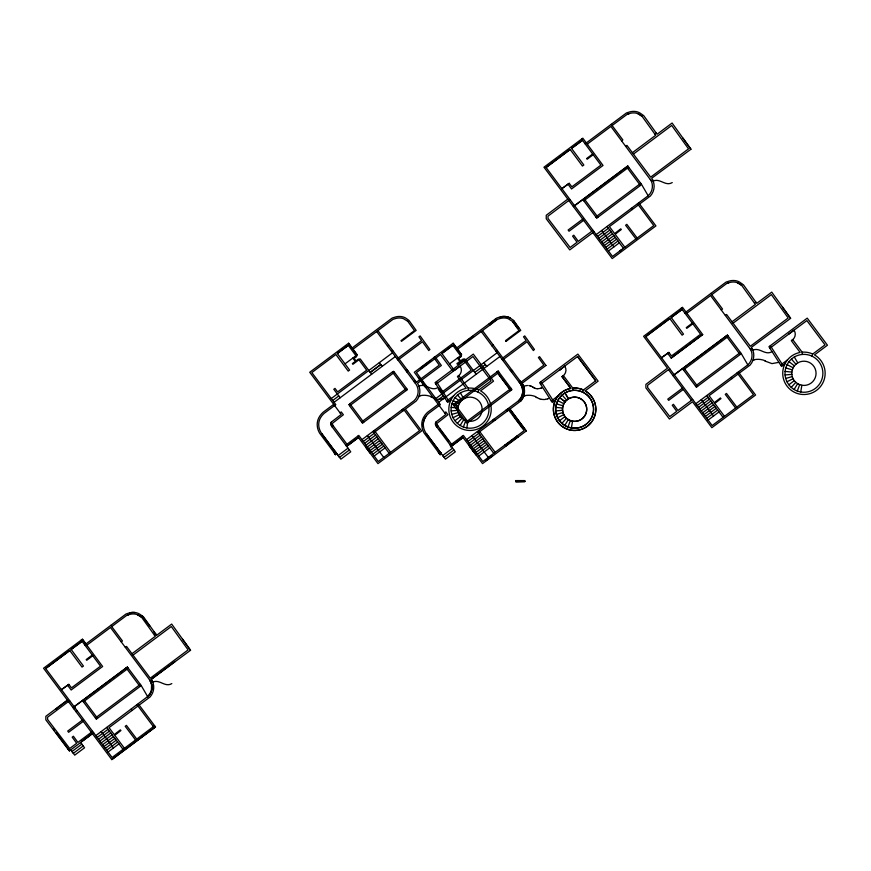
<?xml version="1.0" encoding="UTF-8"?>
<svg xmlns="http://www.w3.org/2000/svg" width="871" height="871" viewBox="0 0 871 871"><rect width="100%" height="100%" fill="white"/><g stroke="black" fill="none" stroke-linecap="round" stroke-linejoin="round"><path stroke-width="1.31" d="M151.957 688.155L151.325 691.367M466.802 427.922L467.967 421.205M571.376 427.922L572.563 421.194M800.721 391.983L801.875 385.254M497.221 372.037C499.225 369.696 498.539 374.835 497.21 372.048M463.383 426.997L465.767 420.617M567.946 426.997L570.374 420.606M797.292 391.046L799.687 384.666M151.031 692.14L149.42 694.993M477.896 392.037L478.832 389.968L491.092 380.812L472.953 356.544L435.979 384.165M582.459 392.037L583.439 389.958L595.699 380.801L577.56 356.522L540.543 384.165M811.816 356.087L812.752 354.018L825.011 344.862L806.873 320.582L769.888 348.204M460.193 425.451L463.731 419.626M564.735 425.429A18.933 18.933 0 0 0 593.532 409.718A18.944 18.944 0 0 0 565.562 392.625A18.944 18.944 0 0 0 564.756 425.418A18.944 18.944 0 0 0 593.565 409.708A18.933 18.933 0 0 0 565.529 392.636A18.933 18.933 0 0 0 564.735 425.429L568.338 419.615M794.102 389.5L797.651 383.675M371.601 374.269L360.213 358.939L358.373 359.124L356.01 360.899L354.051 358.253L356.468 356.457L356.968 354.671L348.574 343.25L309.728 372.265L341.247 414.454L331.394 422.021L330.882 424.177L332.265 427.095M476.176 374.269L464.787 358.939L462.947 359.124L460.574 360.899L458.625 358.253L461.042 356.457L461.543 354.671L453.16 343.228L414.302 372.265L445.81 414.454L435.968 422.021L435.456 424.177L436.839 427.095M457.351 423.328L461.913 418.265M561.915 423.328L566.509 418.254M791.26 387.388L795.822 382.315M148.908 695.635L95.788 735.636M72.957 707.611L127.384 667.055L141.244 685.597L147.754 696.811L151.402 691.106L151.587 684.083M510.471 388.847C509.992 392.266 513.269 387.334 509.873 389.304M454.945 420.726L460.378 416.599M559.52 420.726L564.974 416.588M788.854 384.775L794.287 380.649M624.834 247.233L615.155 234.277L621.306 229.509L620.74 228.844L614.632 233.58L609.417 226.602L638.378 204.968L637.474 203.749L653.794 225.6L612.509 256.444L546.073 167.504L570.146 149.464L582.449 166.045L583.842 165L571.539 148.429L582.492 140.296L581.588 139.088M567.783 199.1L546.248 215.279L546.248 218.795L569.754 249.89L594.055 231.74M570.037 199.59L547.99 216.15L547.99 218.414L570.113 247.451L577.081 242.247L572.595 236.128L573.793 235.192L578.29 241.343L593.009 230.347M422.435 382.521L423.045 382.064M154.603 725.739L112.109 757.487L45.673 668.547L69.734 650.506L82.037 667.088L83.442 666.043L71.139 649.472L82.092 641.339L81.188 640.131M335.575 454.618L334.671 453.41L335.879 452.506L336.794 453.715L335.575 454.618L334.823 453.628M346.647 446.344L358.471 437.514L346.647 446.344L345.743 445.135L346.952 444.232L347.867 445.44L332.82 425.266M67.383 700.142L45.836 716.321L45.836 719.838L69.353 750.933L93.654 732.783M69.636 700.632L47.578 717.192L47.578 719.457L69.702 748.494L76.67 743.29L72.195 737.171L73.393 736.235L77.889 742.386L92.609 731.368M439.245 453.41L440.454 452.506L441.368 453.715L440.149 454.618L439.234 453.41L440.454 452.506L441.357 453.715L440.149 454.618L424.21 433.159A17.768 17.768 0 0 1 421.989 427.062A14.981 14.981 0 0 1 424.547 415.805A22.352 22.352 0 0 1 427.672 412.255L438.265 404.329M450.427 446.943L463.045 437.514L451.222 446.344L450.318 445.135L451.526 444.232L452.441 445.44M70.616 749.691L69.408 750.584L68.657 749.593L69.397 750.595L70.616 749.691L74.688 755.146L84.563 747.775L80.48 742.321M92.304 733.491L81.711 741.428L92.304 733.491L111.804 759.61L155.517 726.958L138.282 703.888M473.051 450.274L473.661 449.817M476.285 454.586L476.894 454.139M737.138 372.864L753.459 394.705L712.162 425.549L645.738 336.62L669.799 318.568L682.102 335.161L683.506 334.116L671.203 317.534L682.156 309.412L681.253 308.192M669.701 368.694L647.643 385.254L647.643 387.53L669.766 416.567L676.734 411.352L672.26 405.244L673.446 404.307L677.954 410.448L692.674 399.451M546.073 167.504L570.178 149.507M585.116 143.824L626.456 112.947L629.94 111.847A14.916 14.916 0 0 1 635.569 111.51A11.769 11.769 0 0 1 639.891 112.98L643.745 115.669L657.093 134.232L672.096 123.029L690.932 149.235L651.758 178.217L653.348 181.495A14.622 14.622 0 0 1 650.397 195.986L639.597 204.054M587.587 144.619L587.239 144.14L610.909 126.458L651.16 180.722M612.117 125.544L627.174 114.308L629.515 113.535A13.958 13.958 0 0 1 634.719 112.947A10.79 10.79 0 0 1 637.866 113.676L642.025 116.257L655.689 135.277L632.39 152.686M592.672 154.015L586.608 158.544L587.13 159.241L593.184 154.711M621.654 140.841L622.863 139.937L611.213 124.335M337.338 353.528L348.269 345.373L355.956 355.738L345.003 363.86M569.231 183.313L561.86 188.637L569.231 183.313L571.855 186.83L600.914 165.131L582.492 140.296L571.539 148.429M352.102 347.997L392.211 318.035L395.695 316.935A14.916 14.916 0 0 1 401.324 316.598A11.769 11.769 0 0 1 405.646 318.057L409.011 320.452L416.164 330.403L401.498 341.345L400.998 340.637L414.433 330.599L407.78 321.334M353.005 349.206L392.93 319.385L395.282 318.612A13.958 13.958 0 0 1 400.475 318.024A10.79 10.79 0 0 1 403.621 318.753L407.824 321.366M625.737 146.306L626.946 145.403L650.659 177.151L688.515 148.865L671.715 125.478L633.435 154.08M654.807 134.047L656.201 133.002M573.358 206.569L627.795 166.013L641.644 184.554L648.166 195.768L596.189 234.593M574.577 205.665L627.795 166.013M387.41 345.918L388.629 345.014M583.777 200.787L628.699 167.232M391.493 351.383L392.701 350.469M331.252 398.548L392.538 352.777M370.208 372.396L380.758 364.503M332.7 400.486L338.775 395.957M370.251 372.45L380.801 364.568M334.061 402.315L395.347 356.533M333.691 404.351L323.108 412.255A22.352 22.352 0 0 0 319.973 415.815A14.981 14.981 0 0 0 317.414 427.073A17.758 17.758 0 0 0 319.635 433.17L334.66 453.41M397.067 358.841L421.575 340.539L418.929 336.837L420.138 335.934L429.882 349.489L428.772 350.545L422.468 341.77L397.971 360.061M595.818 216.901L640.74 183.346M349.859 403.719L392.342 371.993M340.038 412.843L341.258 411.939L343.37 414.759L332.624 423.175A1.111 1.111 0 0 0 332.428 424.035A3.843 3.843 0 0 0 333.43 426.115M405.799 370.523L407.007 369.62M406.833 371.928L408.053 371.013M420.9 367.812L430.612 360.561M597.55 236.411L608.47 228.256M441.913 353.528L452.833 345.373L460.53 355.738L449.578 363.86M598.91 238.229L609.831 230.075M600.271 240.058L611.192 231.893M456.665 347.997L496.797 318.002L500.281 316.902A14.916 14.916 0 0 1 505.909 316.565A11.769 11.769 0 0 1 510.232 318.024L513.585 320.452M462.958 343.762L466.333 341.236M468.021 339.984L473.073 336.206M489.535 323.903L495.599 319.374M489.763 324.208L495.828 319.679M489.981 324.513L496.056 319.984M414.161 381.727L415.369 380.812M457.58 349.206L497.515 319.352L499.867 318.579A13.958 13.958 0 0 1 505.049 318.024A10.79 10.79 0 0 1 508.207 318.721L512.388 321.366L519.007 330.599L505.561 340.637L506.073 341.345L520.749 330.37L513.607 320.43M601.632 241.877L612.553 233.711M361.585 421.956L406.496 388.412M415.206 383.12L439.267 365.145L433.812 357.567L434.988 356.631L441.357 365.472L417.503 383.284A14.611 14.611 0 0 1 416.153 401.052L405.353 409.12L421.673 430.971L377.97 463.612L357.567 436.306M602.993 243.695L613.913 235.54M604.354 245.524L615.274 237.358M605.715 247.342L616.635 239.177M85.924 643.963L82.407 639.216L43.55 668.242L91.39 732.293M45.673 668.547L69.767 650.55M607.065 249.16L617.996 240.995M345.743 445.135L358.776 435.402L378.275 461.499L419.55 430.666L403.229 408.815M336.783 453.715L335.575 454.618L333.756 452.201L334.976 451.287L336.794 453.715L321.78 433.671L340.866 459.18L350.73 451.809L331.546 426.093A5.585 5.585 0 0 1 330.882 424.177A2.853 2.853 0 0 1 331.394 422.021M608.426 250.979L619.357 242.824M84.716 644.867L126.045 613.99L129.529 612.89A14.916 14.916 0 0 1 135.157 612.553A11.769 11.769 0 0 1 139.48 614.022L143.345 616.712L156.682 635.275L171.685 624.072L190.531 650.278L151.347 679.26A14.622 14.622 0 0 1 149.997 697.029L139.175 705.085M348.008 448.173L338.144 455.544L339.505 457.362L349.369 449.991M87.187 645.661L86.828 645.182L110.497 627.501L149.964 680.327L151.358 683.289M111.717 626.587L126.763 615.351L129.115 614.578A13.958 13.958 0 0 1 134.319 613.99A10.79 10.79 0 0 1 137.455 614.719L141.625 617.299L155.288 636.32L131.978 653.729M361.955 439.648L413.921 400.834A12.869 12.869 0 0 0 416.12 384.351L376.664 331.535M373.779 432.702L404.133 410.023M363.316 441.466L374.236 433.312M491.984 345.918L493.215 344.981M619.793 251L621.611 249.639M364.677 443.285L375.597 435.13M366.038 445.114L376.958 436.948M367.388 446.932L378.319 438.766M496.067 351.383L497.297 350.447M92.261 655.057L86.196 659.587L86.719 660.283L92.783 655.754M435.827 398.548L497.101 352.777M368.749 448.75L379.68 440.595M370.11 450.568L381.041 442.414M437.275 400.486L443.339 395.957M474.771 372.396L485.376 364.568M371.471 452.387L382.402 444.232M438.636 402.315L499.932 356.511M121.243 641.883L122.463 640.98L110.813 625.378M372.832 454.216L383.752 446.05M501.642 358.841L526.171 340.507L523.515 336.816L524.734 335.912L534.446 349.489L533.346 350.545L527.053 341.737L502.545 360.061M446.736 400.965L453.606 395.837M374.192 456.034L385.113 447.868M68.831 684.356L61.46 689.68L68.831 684.356L71.455 687.872L100.513 666.173L82.092 641.339L71.139 649.472M450.949 399.996L447.683 402.435L435.032 382.696L473.312 354.105L493.53 381.171L480.563 390.861A21.209 21.209 0 0 1 484.646 424.623A21.209 21.209 0 0 1 451.124 418.886A21.209 21.209 0 0 1 466.214 388.401L457.438 376.642L458.832 375.608L468.184 388.128L468.38 390.393M125.326 647.349L126.545 646.445L150.258 678.193L188.114 649.908L171.304 626.521L133.023 655.123M444.613 412.843L445.832 411.929L447.934 414.759L437.198 423.175A1.111 1.111 0 0 0 436.992 424.035A3.843 3.843 0 0 0 438.004 426.104M454.118 405.842L499.05 372.276M154.407 635.09L155.8 634.044M67.524 700.317L56.931 708.221A22.352 22.352 0 0 0 55.809 709.332M510.362 370.523L511.604 369.598M511.408 371.928L512.638 370.992M74.177 706.708L127.384 667.055M73.872 708.809L75.08 707.905M83.376 701.83L128.298 668.275M75.984 711.64L77.192 710.736M518.724 381.727L519.965 380.801M466.159 421.956L511.081 388.39M519.769 383.12L543.863 365.123L538.409 357.546L539.552 356.631L545.932 365.472M462.131 436.306L482.556 463.612L526.269 430.96L509.927 409.12L520.749 401.041A14.611 14.611 0 0 0 522.077 383.284L545.954 365.45M450.318 445.135L463.361 435.391L482.839 461.499L524.146 430.655L507.804 408.815M452.582 448.173L442.718 455.544L444.079 457.362L453.943 449.991M466.518 439.648L518.506 400.812A12.88 12.88 0 0 0 520.716 384.329L481.238 331.535M559.541 370.447L564.778 366.06M95.418 717.944L140.329 684.388M478.353 432.702L508.86 409.914M467.879 441.466L478.81 433.312M152.425 678.444L175.191 661.437M469.24 443.285L480.171 435.13M572.955 390.393L572.791 388.118L563.395 375.608L562.002 376.642L570.777 388.401A21.22 21.22 0 0 0 555.72 418.875A21.209 21.209 0 0 0 589.221 424.623A21.22 21.22 0 0 0 585.17 390.839M470.601 445.114L481.532 436.948M563.428 375.586L562.035 376.631L570.81 388.379A21.209 21.209 0 0 0 555.687 418.886A21.22 21.22 0 0 0 589.253 424.623A21.209 21.209 0 0 0 585.138 390.861L598.137 381.15L577.876 354.105L539.606 382.696L552.268 402.435L555.546 399.985M471.962 446.932L482.882 438.766M473.323 448.75L484.243 440.595M81.841 744.139L71.977 751.51L73.338 753.328L83.202 745.957M474.684 450.568L485.604 442.414M517.047 420.519L517.646 420.062M517.309 420.878L517.918 420.421M476.045 452.387L486.965 444.232M97.138 737.454L108.069 729.299M477.406 454.216L488.326 446.05M98.499 739.272L109.43 731.117M551.299 400.976L558.202 395.815M478.767 456.034L489.687 447.868M99.86 741.101L110.791 732.936M521.5 426.485L522.11 426.028M521.424 427.008L522.644 426.104M101.221 742.919L112.152 734.754M645.738 336.62L669.832 318.612M102.582 744.738L113.513 736.583M505.093 445.364L517.232 436.295M489.785 457.264L491.81 455.751M506.574 444.722L511.19 441.281M513.422 439.615L515.284 438.222M485.964 460.596L492.039 456.056M505.539 445.963L517.69 436.894M103.943 746.567L114.874 738.401M684.769 312.939L726.109 282.062L729.593 280.963A14.916 14.916 0 0 1 735.222 280.625A11.769 11.769 0 0 1 739.544 282.084L743.409 284.773L756.747 303.337L771.75 292.133L790.596 318.351L751.412 347.333L753.012 350.599A14.622 14.622 0 0 1 750.062 365.101L739.25 373.169M687.252 313.734L686.892 313.244L710.562 295.563L750.824 349.826M711.781 294.659L726.828 283.413L729.179 282.64A13.958 13.958 0 0 1 734.384 282.052A10.79 10.79 0 0 1 737.519 282.781L741.689 285.372L755.353 304.382L732.043 321.791M105.304 748.385L116.235 740.219M106.665 750.203L117.596 742.038M108.026 752.021L118.957 743.867M692.325 323.119L686.261 327.648L686.784 328.345L692.848 323.816M111.793 759.588L155.506 726.937M721.308 309.956L722.527 309.042L710.867 293.44M668.884 352.417L661.514 357.741L668.884 352.417L671.519 355.945L700.578 334.235L682.156 309.412M725.391 315.411L726.61 314.507L750.323 346.255L788.179 317.98L771.368 294.594L733.088 323.185M667.676 353.321L671.214 358.057L702.69 334.551L686.892 313.244M671.214 358.057L702.69 334.551M754.471 303.152L755.865 302.106M673.022 375.673L727.448 335.117L741.308 353.67L747.819 364.873L695.842 403.698M674.241 374.77L727.448 335.117M683.441 369.892L728.363 336.337M682.396 388.226L667.785 399.136L668.678 400.355L683.3 389.435M695.483 386.005L740.394 352.45M738.042 374.073L709.081 395.706L714.296 402.696L720.393 397.949L720.959 398.613L714.808 403.393L724.487 416.349M697.203 405.527L708.134 397.361M698.564 407.345L709.495 399.179M699.925 409.163L710.856 400.998M701.286 410.981L712.217 402.827M702.647 412.81L713.578 404.645M704.008 414.629L714.939 406.463M705.368 416.447L716.3 408.292M706.729 418.265L717.66 410.11M780.645 365.014L787.515 359.875M708.09 420.094L719.011 411.929M784.858 364.045L781.592 366.484L768.941 346.734L807.232 318.144L827.45 345.21L814.483 354.9A21.22 21.22 0 0 1 818.566 388.673A21.22 21.22 0 0 1 785.032 382.935A21.22 21.22 0 0 1 800.122 352.439L791.347 340.692L792.741 339.646L802.104 352.178L802.3 354.443M439.332 429.773L439.942 429.316M447.912 441.281L448.521 440.824M348.258 345.373L337.317 353.495L349.609 370.077L348.215 371.111L335.912 354.53L311.851 372.57L335.814 404.656L324.077 413.42A20.752 20.752 0 0 0 321.214 416.686A13.457 13.457 0 0 0 318.873 426.627A16.19 16.19 0 0 0 322.455 434.542M354.051 358.253L356.479 356.457L356.968 354.671L348.574 343.25M452.833 345.373L441.88 353.495L454.183 370.077L452.789 371.111L440.486 354.53L416.425 372.57L440.388 404.656L428.652 413.42A20.752 20.752 0 0 0 425.788 416.686A13.457 13.457 0 0 0 423.448 426.627A16.19 16.19 0 0 0 427.03 434.542L445.44 459.18L455.315 451.809L436.121 426.093A5.585 5.585 0 0 1 435.456 424.177A2.853 2.853 0 0 1 435.968 422.021M458.625 358.253L461.053 356.457L461.543 354.671L453.149 343.25M671.203 317.534L682.156 309.412M513.063 322.259L514.293 321.377M515.436 324.916L516.046 324.469M515.697 325.275L516.307 324.839M517.439 327.714L518.06 327.267M517.483 328.411L518.713 327.529M458.135 376.12L458.865 375.575A7.142 7.142 0 0 0 460.324 366.451M792.044 340.169L792.773 339.614A7.142 7.142 0 0 0 794.243 330.49M453.072 417.71L459.18 414.672M557.647 417.71L563.777 414.661M786.992 381.759L793.089 378.722M627.795 114.09L629.123 113.655M727.459 283.195L728.777 282.77M127.395 615.133L128.712 614.697M672.238 182.562C665.466 186.764 659.935 177.738 653.076 181.135M771.902 351.677C765.119 355.869 759.599 346.854 752.729 350.24M171.816 683.593C165.044 687.796 159.513 678.781 152.654 682.167M437.58 387.758C430.938 391.645 425.571 382.772 418.831 386.201M542.176 387.747L541.131 388.074M541.163 388.063L539.519 388.51M778.663 362.39L771.935 363.61L764.934 361.019M549.1 398.406L547.543 398.864M443.992 398.57L437.765 399.539L431.025 396.98M451.799 414.4L458.353 412.549M556.362 414.4L562.96 412.538M785.707 378.45L792.272 376.599M547.315 398.918L545.475 399.375M524.418 385.962L527.445 385.483M419.114 396.055L420.41 395.793M523.689 396.055L525.006 395.782M753.023 360.104L754.319 359.843M545.507 399.364L544.691 399.517M538.953 388.608L537.549 388.76M785.065 374.966L791.859 374.367M451.156 410.916L457.95 410.317M555.731 410.916L562.546 410.306M544.19 399.56L541.294 399.343M393.507 371.373C390.72 372.701 395.859 373.387 393.518 371.384M515.654 480.977L524.745 480.977M524.745 481.195L515.654 481.195L515.654 480.596L524.745 480.596L524.745 481.728L515.654 481.728L524.745 481.423M362.75 421.357C359.984 422.631 365.058 423.36 362.761 421.357M537.189 388.749L536.405 388.695M785.098 371.416L791.881 372.102M555.752 407.367L562.568 408.042M451.178 407.367L457.961 408.053M528.784 385.526L529.764 385.69M529.731 385.701L531.049 386.147M535.295 388.401L535.872 388.564M541.065 399.266L539.258 398.668M785.773 367.943L792.316 369.87M556.438 403.894L563.004 405.81M451.864 403.894L458.396 405.821M535.327 388.39L534.228 387.922M539.28 398.657L536.797 397.557M531.027 386.169L531.941 386.604M535.6 396.98L536.819 397.535M787.101 364.644L793.154 367.769M557.756 400.606L563.842 403.709M453.181 400.606L459.246 403.719M534.25 387.9L533.52 387.53M532.453 386.909L533.008 387.203M532.638 387.018L533.542 387.508M141.723 615.503L149.986 626.369M642.025 116.257L640.033 114.841A12.107 12.107 0 0 0 637.866 113.676M741.689 285.372L739.697 283.957A12.107 12.107 0 0 0 737.519 282.781M141.625 617.299L139.632 615.884A12.107 12.107 0 0 0 137.455 614.719M789.006 361.661L794.385 365.853M559.694 397.601L565.072 401.792L559.661 397.612M455.098 397.612L460.465 401.803M791.445 359.081L795.942 364.209M562.1 395.031L566.629 400.148M457.525 395.031L462.022 400.159M427.03 434.542L426.355 433.671L441.368 453.715L439.539 451.287L438.331 452.201L440.149 454.618M637.158 238.033L626.826 224.337L625.618 225.251L635.939 238.937M736.812 407.138L726.49 393.442L725.271 394.356L735.603 408.042M136.747 739.076L126.426 725.38L125.217 726.294L135.538 739.98M67.59 748.167L69.408 750.584M444.711 397.775L438.353 389.283L439.572 388.379L442.196 391.896L471.255 370.197L463.524 359.777L457.46 364.307L456.937 363.61L459.877 361.421L457.395 358.068M418.657 377.47L422.696 382.859M469.262 445.223L474.118 451.69M418.352 377.698L425.625 387.399M468.957 445.451L476.23 455.152M470.318 447.269L474.858 453.334M340.136 397.775L333.789 389.283L334.997 388.379L337.632 391.896L366.68 370.197L358.95 359.777L352.897 364.307L352.374 363.61L355.314 361.421L352.82 358.068M365.744 447.269L370.284 453.334M794.123 330.098L788.658 334.181M626.576 166.916L640.435 185.469L596.722 218.109L582.873 199.568M638.693 202.845L655.917 225.916L612.204 258.567L592.846 232.644M631.41 208.289L632.313 209.497M726.24 336.032L740.089 354.573L696.386 387.225L682.526 368.673M738.347 371.95L755.582 395.02L711.868 427.672L692.499 401.76L669.418 418.995L645.901 387.9L645.901 384.383L667.447 368.215L643.615 336.304L682.472 307.289L685.989 312.036M731.063 377.393L731.967 378.613M607.109 226.427L623.429 248.279M584.082 198.664L597.942 217.206M568.012 184.216L571.55 188.953L603.037 165.446L587.239 144.14M601.654 230.51L613.892 246.896M591.801 231.251L543.95 167.199L582.808 138.173L586.325 142.92M706.773 395.543L723.093 417.383M683.746 367.769L697.595 386.31M701.307 399.626L713.556 416.011M668.493 369.609L691.454 400.355M577.527 356.544L595.666 380.812M495.37 319.069L496.285 320.288M495.131 319.722L495.588 320.332M492.725 321.519L493.182 322.128M492.365 321.791L492.823 322.401M489.872 323.653L490.319 324.262M489.306 323.609L490.21 324.818M482.469 330.599L520.989 382.217M496.927 371.971L510.776 390.513M497.82 373.202L510.754 390.535M483.928 362.619L486.737 366.386M509.938 409.109L526.269 430.96M513.269 414.193L515.784 417.568M517.047 419.245L522.339 426.333M513.901 415.674L515.284 417.525M517.614 420.649L521.805 426.257M512.66 414.64L521.729 426.79M506.421 409.849L507.336 411.058L506.41 409.86M517.004 435.99L517.907 437.198M516.928 436.523L517.385 437.122M460.215 366.06L454.749 370.142M511.321 440.704L511.778 441.314M510.961 440.976L511.419 441.586M493.933 419.18L494.848 420.377M492.529 420.214L493.454 421.422M504.864 445.059L505.768 446.268M478.843 430.448L495.185 452.289M477.45 431.483L493.781 453.334M425.919 364.067L426.376 364.677M454.433 403.709L468.271 422.261M491.113 455.805L491.56 456.415M421.237 367.562L421.695 368.172M471.984 435.565L488.304 457.417M377.883 330.621L416.414 382.217M437.394 425.266L452.441 445.44M439.692 428.978L448.75 441.129M393.246 373.202L406.191 390.535M379.353 362.619L382.162 366.386M401.836 409.86L402.74 411.068M389.359 419.18L390.262 420.388M387.965 420.214L388.869 421.433M374.269 430.448L390.589 452.289M372.875 431.483L390.11 454.542M350.763 404.939L363.708 422.261M367.41 435.565L383.73 457.417M126.175 667.959L140.024 686.511L96.322 719.152L82.473 700.611M154.287 727.84L137.074 704.791L137.977 706.011L109.017 727.644L114.232 734.623L120.34 729.887L120.906 730.551L114.754 735.32L124.422 748.276M130.998 709.332L131.902 710.54M106.708 727.47L123.029 749.321M83.681 699.707L97.53 718.248M67.611 685.259L71.15 689.995L102.626 666.489L86.828 645.182M101.243 731.553L113.491 747.949M55.951 732.576L68.493 749.376M82.407 639.216L86.077 644.202M682.951 138.162L690.932 149.235M782.604 307.278L790.596 318.351M182.551 639.205L190.531 650.278M513.988 321.595L518.408 327.746M515.153 323.87L518.093 327.975M514.108 323.065L517.788 328.193M505.583 340.615L506.095 341.323M153.971 631.9L156.214 635.035M53.469 729.136L54.416 730.529M770.345 345.689L783.051 365.548M541.033 381.629L553.738 401.487L552.693 399.931M436.436 381.65L449.131 401.498M149.507 679.707L151.271 683.027L151.99 687.154M151.347 679.26L152.948 682.537M794.308 357.001L797.782 362.869M564.996 392.941L568.469 398.809M564.963 392.952L568.436 398.82M460.4 392.952L463.862 398.82M752.217 348.727L752.686 349.75M652.553 179.622L653.032 180.635M152.153 680.665L152.621 681.677M418.788 385.701L419.103 386.561M500.27 316.935A14.916 14.916 0 0 1 505.899 316.598A11.769 11.769 0 0 1 510.21 318.057M520.695 384.351A12.869 12.869 0 0 1 518.485 400.834M564.931 366.43A7.142 7.142 0 0 1 562.731 376.109M524.973 395.619A18.465 18.465 0 0 1 535.752 396.664M468.184 388.128A21.209 21.209 0 0 1 478.832 389.968M420.377 395.641A18.465 18.465 0 0 1 431.156 396.675M129.529 612.901A14.916 14.916 0 0 1 135.147 612.563M522.099 383.273A14.622 14.622 0 0 1 520.749 401.041M423.448 426.627A13.457 13.457 0 0 1 425.788 416.676M802.104 352.178A21.22 21.22 0 0 1 812.752 354.018M750.029 348.389A12.88 12.88 0 0 1 747.819 364.873M754.286 359.679A18.465 18.465 0 0 1 765.065 360.725M149.964 680.327A12.88 12.88 0 0 1 147.754 696.811M650.365 179.284A12.88 12.88 0 0 1 648.166 195.768M466.464 422.01C467.738 424.776 468.467 419.702 466.464 422M82.778 700.654C84.041 703.42 84.77 698.368 82.778 700.654M95.723 717.987C96.986 720.753 97.715 715.69 95.723 717.987M126.48 668.013C127.743 670.768 128.483 665.716 126.48 668.013M139.436 685.335C140.688 688.101 141.429 683.049 139.436 685.335M583.178 199.611C584.441 202.377 585.181 197.325 583.178 199.611M596.134 216.944C597.386 219.71 598.127 214.647 596.134 216.944M626.891 166.971C628.154 169.725 628.884 164.673 626.891 166.971M639.837 184.293C641.1 187.058 641.829 182.006 639.837 184.293M682.842 368.727C684.105 371.482 684.835 366.43 682.842 368.727M695.787 386.049C697.05 388.814 697.78 383.763 695.787 386.049M726.545 336.075C727.808 338.841 728.548 333.778 726.545 336.075M739.49 353.408C740.753 356.174 741.493 351.111 739.49 353.408M348.955 404.667C350.207 407.41 350.948 402.391 348.955 404.656M453.53 404.667C454.771 407.41 455.522 402.391 453.53 404.656M405.603 389.348C406.833 392.124 407.628 387.083 405.603 389.337M451.69 404.525L451.418 405.723A18.933 18.933 0 0 0 475.871 427.28A18.933 18.933 0 0 0 483.002 395.467A18.933 18.933 0 0 0 451.69 404.525M785.598 368.575L785.326 369.772A18.944 18.944 0 0 0 809.79 391.329A18.944 18.944 0 0 0 816.922 359.516A18.944 18.944 0 0 0 785.598 368.575M582.732 219.111L568.132 230.02L569.024 231.24L583.635 220.33L582.732 219.111M394.454 372.298L349.543 405.842L362.488 423.175L407.399 389.62L394.454 372.298M498.136 371.068L453.214 404.612L467.063 423.175L511.974 389.62L498.136 371.068M82.331 720.154L67.72 731.063L68.613 732.282L83.235 721.373L82.331 720.154M583.407 389.968A21.209 21.209 0 0 0 572.759 388.128A21.22 21.22 0 0 1 583.439 389.958M568.534 419.757A12.118 12.118 0 0 0 586.716 409.261A12.118 12.118 0 0 0 568.534 398.766A12.118 12.118 0 0 0 568.534 419.757M463.96 419.757A12.118 12.118 0 0 0 482.142 409.261A12.118 12.118 0 0 0 463.96 398.766A12.118 12.118 0 0 0 463.96 419.757M567.892 419.332A12.118 12.118 0 0 0 586.727 410.045A12.118 12.118 0 0 0 569.264 398.385A12.118 12.118 0 0 0 567.892 419.332M797.88 383.806A12.118 12.118 0 0 0 816.062 373.311A12.118 12.118 0 0 0 797.88 362.815A12.118 12.118 0 0 0 797.88 383.806"/></g></svg>
